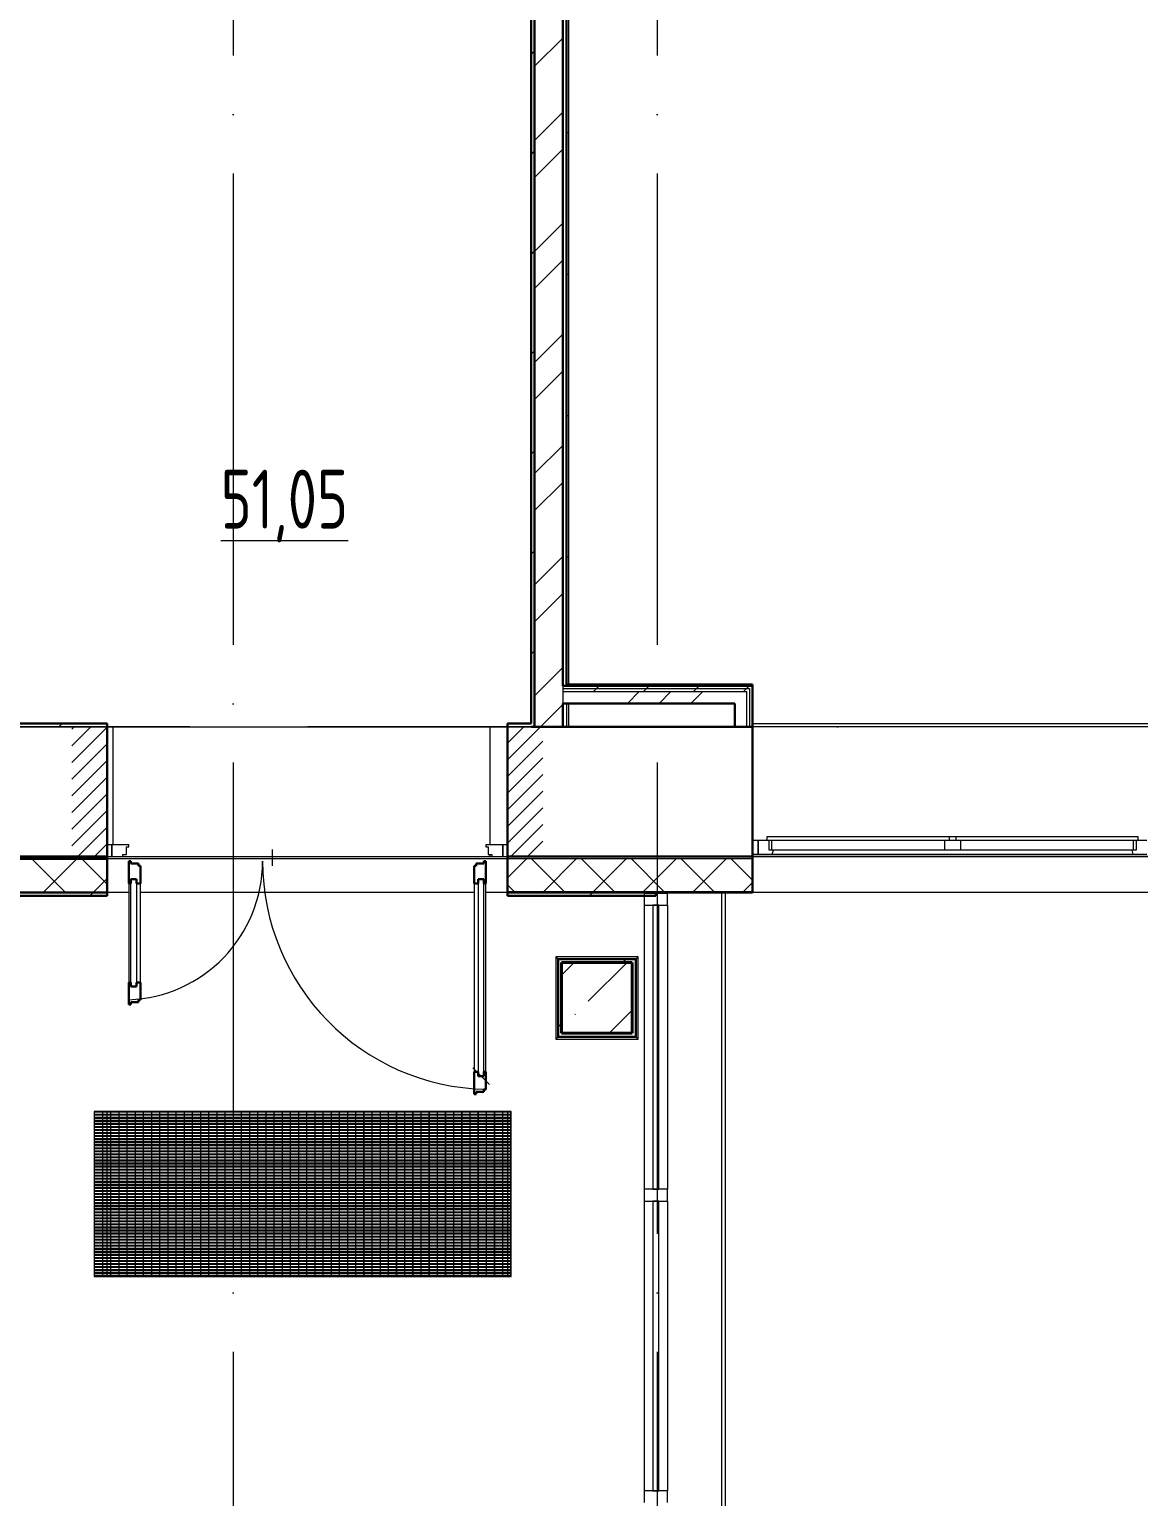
# Model space of a CAD drawing. Header units: millimetres. Extents: x -396912 to 182286, y -43638 to 41610.
# Drawn here: x -25571 to -20860, y -22494 to -16267 of the extents above; entities that cross this region are included whole.
import ezdxf

# ---------------------------------------------------------------- set-up
doc = ezdxf.new("R2010")
doc.units = ezdxf.units.MM
for name, pattern in [('ADSK_Линия сетки', [25, 20, -2.5, 0, -2.5]), ('ADSK_Невидимые', [5, 3, -2]), ('ADSK_Штриховая_ш2 п1_5', [4.5, 3, -1.5])]:
    doc.linetypes.add(name, pattern=pattern)
for name, color, linetype, lineweight in [('_ Окна', 7, 'Continuous', 9), ('Витраж', 7, 'Continuous', 9), ('Двери', 252, 'Continuous', 9), ('Лестницы', 252, 'Continuous', 9), ('Линии', 7, 'Continuous', 9), ('Марки помещений', 252, 'Continuous', 20), ('Несущие колонны', 252, 'Continuous', 18), ('Обобщенные модели', 252, 'Continuous', 18), ('Ограждение', 252, 'Continuous', 9), ('Окна', 252, 'Continuous', 9), ('Оси', 252, 'Continuous', 9), ('Панели витража', 252, 'Continuous', 9), ('Перекрытие', 252, 'Continuous', 18), ('Стены внутренние', 7, 'Continuous', 18), ('Стены наружные', 7, 'Continuous', 18), ('Стены штриховка', 7, 'Continuous', 9)]:
    doc.layers.add(name, color=color, linetype=linetype, lineweight=lineweight)
doc.layers.add('Двери открывание', color=7, linetype='Continuous', lineweight=9, true_color=0xc0c0c0)
doc.styles.add('GOST Common_3', font='', dxfattribs={"height": 3.5})
doc.styles.get('GOST Common_3').set_extended_font_data('GOST 2.304 type A')

# ---------------------------------------------------------------- blocks, each defined once
blk = doc.blocks.new('1 этаж')
at = {"layer": 'Двери', "lineweight": 18, "true_color": 0x636466}
h = blk.add_hatch(dxfattribs=at)
h.set_pattern_fill('FP_2', color=251, angle=180, style=0, pattern_type=2)
h.set_pattern_definition([(225, (-29967.8, -20420.73), (35.3553, -35.3553), [])])
h.paths.add_polyline_path([(-29092.8, -20695.7), (-29092.8, -20145.7), (-29242.8, -20145.7), (-29242.8, -20695.7)])
h.paths.add_polyline_path([(-30942.8, -20695.7), (-30942.8, -20145.7), (-31092.8, -20145.7), (-31092.8, -20695.7)])
at = {"layer": 'Несущие колонны', "lineweight": 9, "true_color": 0x636466}
h = blk.add_hatch(dxfattribs=at)
h.set_pattern_fill('FP_4', color=251, style=0, pattern_type=2)
h.set_pattern_definition([(45, (-32121.82, 94), (-224.5064, 224.5064), []), (45, (-31897.32, 94), (-224.5064, 224.5064), [396.875, -79.375, 3.353, -76.022])])
h.paths.add_polyline_path([(-29012.8, -21445.7), (-28712.8, -21445.7), (-28712.8, -21145.7), (-29012.8, -21145.7)])
at = {"layer": 'Ограждение', "true_color": 0x636466}
h = blk.add_hatch(dxfattribs=at)
h.set_pattern_fill('FP_25', color=251, style=0, pattern_type=2)
h.set_pattern_definition([(0, (-32121.8, 94), (0, 600), []), (90, (-32121.8, 94), (-600, 4e-14), [])])
h.paths.add_polyline_path([(-28992.8, -20145.7), (-28982.8, -20145.7), (-28982.8, -20045.7), (-28992.8, -20045.7)])
h.paths.add_polyline_path([(-28992.8, -19965.7), (-28982.8, -19965.7), (-28982.8, -14815.7), (-28992.8, -14805.7), (-28992.8, -19854.1)])
at = {"layer": 'Стены наружные', "lineweight": 9, "true_color": 0x636466}
h = blk.add_hatch(dxfattribs=at)
h.set_pattern_fill('FP_41', color=251, style=0, pattern_type=2)
h.set_pattern_definition([(180, (-32121.82, 94), (-1e-14, -100), [])])
h.paths.add_polyline_path([(-66007.8, -20705.7), (-64732.8, -20705.7), (-64732.8, -20695.7), (-66007.8, -20695.7)])
h.paths.add_polyline_path([(2115.4, -20705.7), (2692.2, -20705.7), (2692.2, -20695.7), (1407.2, -20695.7), (1407.2, -20705.7)])
h.paths.add_polyline_path([(-63032.8, -20705.7), (-61882.8, -20705.7), (-61882.8, -20695.7), (-63032.8, -20695.7)])
h.paths.add_polyline_path([(-754.8, -20705.7), (-292.8, -20705.7), (-292.8, -20695.7), (-1392.8, -20695.7), (-1392.8, -20705.7)])
h.paths.add_polyline_path([(-60182.8, -20705.7), (-59052.8, -20705.7), (-59052.8, -20695.7), (-60182.8, -20695.7)])
h.paths.add_polyline_path([(-3625, -20705.7), (-3092.8, -20705.7), (-3092.8, -20695.7), (-4167.8, -20695.7), (-4167.8, -20705.7)])
h.paths.add_polyline_path([(-57352.8, -20705.7), (-56242.8, -20705.7), (-56242.8, -20695.7), (-57352.8, -20695.7)])
h.paths.add_polyline_path([(-5867.8, -20705.7), (-5867.8, -20695.7), (-6962.8, -20695.7), (-6962.8, -20705.7), (-6495.2, -20705.7)])
h.paths.add_polyline_path([(-54542.8, -20705.7), (-53452.8, -20705.7), (-53452.8, -20695.7), (-54542.8, -20695.7)])
h.paths.add_polyline_path([(-8662.8, -20705.7), (-8662.8, -20695.7), (-9767.8, -20695.7), (-9767.8, -20705.7), (-9365.4, -20705.7)])
h.paths.add_polyline_path([(-51752.8, -20705.7), (-50622.8, -20705.7), (-50622.8, -20695.7), (-51752.8, -20695.7)])
h.paths.add_polyline_path([(-11518, -20705.7), (-11467.8, -20705.7), (-11467.8, -20695.7), (-12547.8, -20695.7), (-12547.8, -20705.7), (-12235.6, -20705.7)])
h.paths.add_polyline_path([(-48922.8, -20705.7), (-47802.8, -20705.7), (-47802.8, -20695.7), (-48922.8, -20695.7)])
h.paths.add_polyline_path([(-14247.8, -20705.7), (-14247.8, -20695.7), (-15322.8, -20695.7), (-15322.8, -20705.7), (-14388.2, -20705.7)])
h.paths.add_polyline_path([(-46102.8, -20705.7), (-45032.8, -20705.7), (-45032.8, -20695.7), (-46102.8, -20695.7)])
h.paths.add_polyline_path([(-17258.4, -20705.7), (-17022.8, -20705.7), (-17022.8, -20695.7), (-18122.8, -20695.7), (-18122.8, -20705.7), (-17976, -20705.7)])
h.paths.add_polyline_path([(-43332.8, -20705.7), (-42232.8, -20705.7), (-42232.8, -20695.7), (-43332.8, -20695.7)])
h.paths.add_polyline_path([(-19822.8, -20705.7), (-19822.8, -20695.7), (-20922.8, -20695.7), (-20922.8, -20705.7), (-20128.6, -20705.7)])
h.paths.add_polyline_path([(-40532.8, -20705.7), (-39402.8, -20705.7), (-39402.8, -20695.7), (-40532.8, -20695.7)])
h.paths.add_polyline_path([(-22622.8, -20705.7), (-22622.8, -20695.7), (-23702.8, -20695.7), (-23702.8, -20705.7), (-22998.8, -20705.7)])
h.paths.add_polyline_path([(-25869, -20705.7), (-25402.8, -20705.7), (-25402.8, -20695.7), (-26502.8, -20695.7), (-26502.8, -20705.7), (-26500.8, -20705.7)])
h.paths.add_polyline_path([(-37702.8, -20705.7), (-36592.8, -20705.7), (-36592.8, -20695.7), (-37702.8, -20695.7)])
h.paths.add_polyline_path([(-28204.8, -20705.7), (-28202.8, -20705.7), (-28202.8, -20695.7), (-29242.8, -20695.7), (-29241.8, -20705.7), (-28380.4, -20705.7)])
h.paths.add_polyline_path([(-34892.8, -20705.7), (-33782.8, -20705.7), (-33782.8, -20695.7), (-34892.8, -20695.7)])
h.paths.add_polyline_path([(-30942.8, -20705.7), (-30942.8, -20695.7), (-32082.8, -20695.7), (-32081.8, -20705.7), (-31092.8, -20705.7)])
at = {"layer": '_ Окна', "color": 251, "true_color": 0x636466}
for p, q in [((-28177.8, -20627.7), (-28202.8, -20627.7)), ((-28177.8, -20685.7), (-28177.8, -20627.7)), ((-28202.8, -20685.7), (-28177.8, -20685.7))]:
    blk.add_line(p, q, dxfattribs=at)
at = {"layer": '_ Окна', "color": 251, "lineweight": 18, "true_color": 0x636466}
for p, q in [((-28139.8, -20627.7), (-28177.8, -20627.7)), ((-28177.8, -20627.7), (-28177.8, -20685.7)), ((-28131.8, -20668.7), (-28131.8, -20627.7)), ((-28119.8, -20668.7), (-28131.8, -20668.7)), ((-28118.4, -20685.7), (-28113.8, -20668.7)), ((-26591.8, -20668.7), (-26587.2, -20685.7)), ((-26573.8, -20668.7), (-26585.8, -20668.7)), ((-26573.8, -20627.7), (-26573.8, -20668.7)), ((-26527.8, -20627.7), (-26565.8, -20627.7)), ((-28177.8, -20685.7), (-28118.4, -20685.7)), ((-26587.2, -20685.7), (-26527.8, -20685.7))]:
    blk.add_line(p, q, dxfattribs=at)
at = {"layer": 'Витраж', "color": 251, "lineweight": 18, "true_color": 0x636466, "extrusion": (0, 0, -1)}
for p, q in [((-28562.8, -20852.7), (-28662.8, -20852.7)), ((-28662.8, -20852.7), (-28662.8, -20902.7)), ((-28562.8, -20902.7), (-28562.8, -20852.7)), ((-28662.8, -20902.7), (-28562.8, -20902.7)), ((-28562.8, -22107.7), (-28662.8, -22107.7)), ((-28662.8, -22107.7), (-28662.8, -22157.7)), ((-28662.8, -22157.7), (-28562.8, -22157.7)), ((-28562.8, -22157.7), (-28562.8, -22107.7)), ((-28562.8, -23387.7), (-28662.8, -23387.7)), ((-28662.8, -23387.7), (-28662.8, -23437.7)), ((-28562.8, -23437.7), (-28562.8, -23387.7))]:
    blk.add_line(p, q, dxfattribs=at)
at = {"layer": 'Витраж', "color": 251, "true_color": 0x636466}
for p, q in [((-28662.8, -20902.7), (-28662.8, -22107.7)), ((-28562.8, -20902.7), (-28562.8, -22107.7)), ((-28662.8, -22157.7), (-28662.8, -23387.7)), ((-28562.8, -22157.7), (-28562.8, -23387.7))]:
    blk.add_line(p, q, dxfattribs=at)
at = {"layer": 'Двери', "color": 251, "linetype": 'ADSK_Штриховая_ш2 п1_5', "true_color": 0x636466}
for p, q in [((-30942.8, -20145.7), (-31092.8, -20145.7)), ((-30942.8, -20695.7), (-30942.8, -20145.7)), ((-29092.8, -20145.7), (-29242.8, -20145.7)), ((-29242.8, -20145.7), (-29242.8, -20695.7)), ((-31092.8, -20695.7), (-30942.8, -20695.7)), ((-29242.8, -20695.7), (-29092.8, -20695.7))]:
    blk.add_line(p, q, dxfattribs=at)
at = {"layer": 'Двери', "color": 251, "true_color": 0x636466}
for p, q in [((-30942.8, -20645.7), (-30942.8, -20695.7)), ((-30922.8, -20645.7), (-30942.8, -20645.7)), ((-30922.8, -20695.7), (-30922.8, -20645.7)), ((-30850.8, -20645.7), (-30922.8, -20645.7)), ((-30922.8, -20645.7), (-30922.8, -20695.7)), ((-30860.8, -20686.7), (-30860.8, -20654.7)), ((-30860.8, -20654.7), (-30850.8, -20654.7)), ((-30850.8, -20654.7), (-30850.8, -20645.7)), ((-29262.8, -20645.7), (-29334.8, -20645.7)), ((-29334.8, -20645.7), (-29334.8, -20654.7)), ((-29334.8, -20654.7), (-29324.8, -20654.7)), ((-29324.8, -20654.7), (-29324.8, -20686.7)), ((-29242.8, -20645.7), (-29262.8, -20645.7)), ((-29262.8, -20645.7), (-29262.8, -20695.7)), ((-29262.8, -20695.7), (-29262.8, -20645.7)), ((-29242.8, -20695.7), (-29242.8, -20645.7)), ((-30942.8, -20695.7), (-30922.8, -20695.7)), ((-30922.8, -20695.7), (-30875.8, -20695.7)), ((-30875.8, -20695.7), (-30875.8, -20686.7)), ((-30875.8, -20686.7), (-30860.8, -20686.7)), ((-29324.8, -20686.7), (-29309.8, -20686.7)), ((-29309.8, -20686.7), (-29309.8, -20695.7)), ((-29309.8, -20695.7), (-29262.8, -20695.7)), ((-29262.8, -20695.7), (-29242.8, -20695.7)), ((-30841.8, -20791.7), (-30817.8, -20791.7)), ((-30841.8, -21247.7), (-30841.8, -20791.7)), ((-30817.8, -20791.7), (-30817.8, -21247.7)), ((-29367.8, -20791.7), (-29367.8, -21627.7)), ((-29343.8, -20791.7), (-29367.8, -20791.7)), ((-29343.8, -21627.7), (-29343.8, -20791.7)), ((-30850.8, -20809.7), (-30850.8, -21229.7)), ((-30800.8, -21229.7), (-30800.8, -20809.7)), ((-29384.8, -20809.7), (-29384.8, -21609.7)), ((-29334.8, -21609.7), (-29334.8, -20809.7)), ((-30817.8, -21247.7), (-30841.8, -21247.7)), ((-29367.8, -21627.7), (-29343.8, -21627.7))]:
    blk.add_line(p, q, dxfattribs=at)
at = {"layer": 'Двери', "color": 251, "lineweight": 30, "true_color": 0x636466}
for p, q in [((-30841.8, -20715.7), (-30850.8, -20715.7)), ((-30850.8, -20715.7), (-30850.8, -20809.7)), ((-30841.8, -20725.7), (-30841.8, -20715.7)), ((-30809.8, -20725.7), (-30841.8, -20725.7)), ((-30809.8, -20735.7), (-30809.8, -20725.7)), ((-29375.8, -20725.7), (-29375.8, -20735.7)), ((-29343.8, -20725.7), (-29375.8, -20725.7)), ((-29334.8, -20715.7), (-29343.8, -20715.7)), ((-29343.8, -20715.7), (-29343.8, -20725.7)), ((-29334.8, -20809.7), (-29334.8, -20715.7)), ((-30841.8, -20791.7), (-30841.8, -20809.7)), ((-30817.8, -20791.7), (-30841.8, -20791.7)), ((-30817.8, -20809.7), (-30817.8, -20791.7)), ((-30800.8, -20735.7), (-30809.8, -20735.7)), ((-30800.8, -20809.7), (-30800.8, -20735.7)), ((-29375.8, -20735.7), (-29384.8, -20735.7)), ((-29384.8, -20735.7), (-29384.8, -20809.7)), ((-29367.8, -20809.7), (-29367.8, -20791.7)), ((-29367.8, -20791.7), (-29343.8, -20791.7)), ((-29343.8, -20791.7), (-29343.8, -20809.7)), ((-30841.8, -20809.7), (-30850.8, -20809.7)), ((-30800.8, -20809.7), (-30817.8, -20809.7)), ((-29384.8, -20809.7), (-29367.8, -20809.7)), ((-29343.8, -20809.7), (-29334.8, -20809.7)), ((-30850.8, -21229.7), (-30850.8, -21323.7)), ((-30841.8, -21229.7), (-30850.8, -21229.7)), ((-30841.8, -21247.7), (-30841.8, -21229.7)), ((-30817.8, -21229.7), (-30817.8, -21247.7)), ((-30800.8, -21229.7), (-30817.8, -21229.7)), ((-30800.8, -21303.7), (-30800.8, -21229.7)), ((-30817.8, -21247.7), (-30841.8, -21247.7)), ((-30850.8, -21323.7), (-30841.8, -21323.7)), ((-30841.8, -21323.7), (-30841.8, -21313.7)), ((-30841.8, -21313.7), (-30809.8, -21313.7)), ((-30809.8, -21313.7), (-30809.8, -21303.7)), ((-30809.8, -21303.7), (-30800.8, -21303.7)), ((-29384.8, -21609.7), (-29384.8, -21703.7)), ((-29384.8, -21609.7), (-29367.8, -21609.7)), ((-29367.8, -21609.7), (-29367.8, -21627.7)), ((-29367.8, -21627.7), (-29343.8, -21627.7)), ((-29343.8, -21609.7), (-29334.8, -21609.7)), ((-29343.8, -21627.7), (-29343.8, -21609.7)), ((-29334.8, -21683.7), (-29334.8, -21609.7)), ((-29384.8, -21703.7), (-29375.8, -21703.7)), ((-29375.8, -21703.7), (-29375.8, -21693.7)), ((-29375.8, -21693.7), (-29343.8, -21693.7)), ((-29343.8, -21693.7), (-29343.8, -21683.7)), ((-29343.8, -21683.7), (-29334.8, -21683.7))]:
    blk.add_line(p, q, dxfattribs=at)
at = {"layer": 'Двери открывание', "color": 251, "true_color": 0x636466}
for centre, radius, start, end in [((-30870.8, -20715.7), 588, 271.94921, 0), ((-29314.8, -20715.7), 968, 180, 268.81612)]:
    blk.add_arc(centre, radius, start, end, dxfattribs=at)
at = {"layer": 'Лестницы', "color": 251, "true_color": 0x636466}
for p, q in [((-28562.8, -20847.7), (-28562.8, -20852.7)), ((-28332.8, -24415.6), (-28332.8, -20847.7))]:
    blk.add_line(p, q, dxfattribs=at)
at = {"layer": 'Линии', "color": 251, "ltscale": 100, "true_color": 0x636466}
blk.add_line((-30241.1, -20735.7), (-30241.1, -20665.7), dxfattribs=at)
at = {"layer": 'Линии', "color": 251, "linetype": 'ADSK_Невидимые', "ltscale": 100, "true_color": 0x636466}
blk.add_line((-29319.8, -21663.7), (-29390.5, -21593), dxfattribs=at)
at = {"layer": 'Несущие колонны', "color": 251, "lineweight": 40, "true_color": 0x636466}
for p, q in [((-29012.8, -21445.7), (-29012.8, -21145.7)), ((-29012.8, -21145.7), (-28712.8, -21145.7)), ((-28712.8, -21145.7), (-29012.8, -21145.7)), ((-29012.8, -21145.7), (-29012.8, -21445.7)), ((-28712.8, -21145.7), (-28712.8, -21445.7)), ((-28712.8, -21445.7), (-28712.8, -21145.7)), ((-28712.8, -21445.7), (-29012.8, -21445.7)), ((-29012.8, -21445.7), (-28712.8, -21445.7))]:
    blk.add_line(p, q, dxfattribs=at)
at = {"layer": 'Обобщенные модели', "color": 251, "lineweight": 9, "true_color": 0x636466}
for p, q in [((-30996.1, -21777.7), (-30997.8, -21777.7)), ((-30997.8, -21777.7), (-30997.8, -22477.7)), ((-29227.8, -21777.7), (-30997.8, -21777.7)), ((-30997.8, -21777.7), (-30997.8, -21779.7)), ((-30997.8, -21779.7), (-29227.8, -21779.7)), ((-29227.8, -21790.7), (-30997.8, -21790.7)), ((-30997.8, -21790.7), (-30997.8, -21792.6)), ((-30997.8, -21792.6), (-29227.8, -21792.6)), ((-30996.1, -22477.7), (-30996.1, -21777.7)), ((-30961.5, -21777.7), (-30963.1, -21777.7)), ((-30963.1, -21777.7), (-30963.1, -22477.7)), ((-30961.5, -22477.7), (-30961.5, -21777.7)), ((-30926.8, -21777.7), (-30928.5, -21777.7)), ((-30928.5, -21777.7), (-30928.5, -22477.7)), ((-30926.8, -22477.7), (-30926.8, -21777.7)), ((-30892.1, -21777.7), (-30893.8, -21777.7)), ((-30893.8, -21777.7), (-30893.8, -22477.7)), ((-30892.1, -22477.7), (-30892.1, -21777.7)), ((-30857.4, -21777.7), (-30859.1, -21777.7)), ((-30859.1, -21777.7), (-30859.1, -22477.7)), ((-30857.4, -22477.7), (-30857.4, -21777.7)), ((-30822.8, -21777.7), (-30824.4, -21777.7)), ((-30824.4, -21777.7), (-30824.4, -22477.7)), ((-30822.8, -22477.7), (-30822.8, -21777.7)), ((-30788.1, -21777.7), (-30789.8, -21777.7)), ((-30789.8, -21777.7), (-30789.8, -22477.7)), ((-30788.1, -22477.7), (-30788.1, -21777.7)), ((-30753.4, -21777.7), (-30755.1, -21777.7)), ((-30755.1, -21777.7), (-30755.1, -22477.7)), ((-30753.4, -22477.7), (-30753.4, -21777.7)), ((-30718.7, -21777.7), (-30720.4, -21777.7)), ((-30720.4, -21777.7), (-30720.4, -22477.7)), ((-30718.7, -22477.7), (-30718.7, -21777.7)), ((-30684.1, -21777.7), (-30685.7, -21777.7)), ((-30685.7, -21777.7), (-30685.7, -22477.7)), ((-30684.1, -22477.7), (-30684.1, -21777.7)), ((-30649.4, -21777.7), (-30651.1, -21777.7)), ((-30651.1, -21777.7), (-30651.1, -22477.7)), ((-30649.4, -22477.7), (-30649.4, -21777.7)), ((-30614.7, -21777.7), (-30616.4, -21777.7)), ((-30616.4, -21777.7), (-30616.4, -22477.7)), ((-30614.7, -22477.7), (-30614.7, -21777.7)), ((-30580.1, -21777.7), (-30581.7, -21777.7)), ((-30581.7, -21777.7), (-30581.7, -22477.7)), ((-30580.1, -22477.7), (-30580.1, -21777.7)), ((-30545.4, -21777.7), (-30547.1, -21777.7)), ((-30547.1, -21777.7), (-30547.1, -22477.7)), ((-30545.4, -22477.7), (-30545.4, -21777.7)), ((-30510.7, -21777.7), (-30512.4, -21777.7)), ((-30512.4, -21777.7), (-30512.4, -22477.7)), ((-30510.7, -22477.7), (-30510.7, -21777.7)), ((-30476, -21777.7), (-30477.7, -21777.7)), ((-30477.7, -21777.7), (-30477.7, -22477.7)), ((-30476, -22477.7), (-30476, -21777.7)), ((-30441.4, -21777.7), (-30443, -21777.7)), ((-30443, -21777.7), (-30443, -22477.7)), ((-30441.4, -22477.7), (-30441.4, -21777.7)), ((-30406.7, -21777.7), (-30408.4, -21777.7)), ((-30408.4, -21777.7), (-30408.4, -22477.7)), ((-30406.7, -22477.7), (-30406.7, -21777.7)), ((-30372, -21777.7), (-30373.7, -21777.7)), ((-30373.7, -21777.7), (-30373.7, -22477.7)), ((-30372, -22477.7), (-30372, -21777.7)), ((-30337.3, -21777.7), (-30339, -21777.7)), ((-30339, -21777.7), (-30339, -22477.7)), ((-30337.3, -22477.7), (-30337.3, -21777.7)), ((-30302.7, -21777.7), (-30304.3, -21777.7)), ((-30304.3, -21777.7), (-30304.3, -22477.7)), ((-30302.7, -22477.7), (-30302.7, -21777.7)), ((-30268, -21777.7), (-30269.7, -21777.7)), ((-30269.7, -21777.7), (-30269.7, -22477.7)), ((-30268, -22477.7), (-30268, -21777.7)), ((-30233.3, -21777.7), (-30235, -21777.7)), ((-30235, -21777.7), (-30235, -22477.7)), ((-30233.3, -22477.7), (-30233.3, -21777.7)), ((-30198.6, -21777.7), (-30200.3, -21777.7)), ((-30200.3, -21777.7), (-30200.3, -22477.7)), ((-30198.6, -22477.7), (-30198.6, -21777.7)), ((-30164, -21777.7), (-30165.6, -21777.7)), ((-30165.6, -21777.7), (-30165.6, -22477.7)), ((-30164, -22477.7), (-30164, -21777.7)), ((-30129.3, -21777.7), (-30131, -21777.7)), ((-30131, -21777.7), (-30131, -22477.7)), ((-30129.3, -22477.7), (-30129.3, -21777.7)), ((-30094.6, -21777.7), (-30096.3, -21777.7)), ((-30096.3, -21777.7), (-30096.3, -22477.7)), ((-30094.6, -22477.7), (-30094.6, -21777.7)), ((-30060, -21777.7), (-30061.6, -21777.7)), ((-30061.6, -21777.7), (-30061.6, -22477.7)), ((-30060, -22477.7), (-30060, -21777.7)), ((-30025.3, -21777.7), (-30027, -21777.7)), ((-30027, -21777.7), (-30027, -22477.7)), ((-30025.3, -22477.7), (-30025.3, -21777.7)), ((-29990.6, -21777.7), (-29992.3, -21777.7)), ((-29992.3, -21777.7), (-29992.3, -22477.7)), ((-29990.6, -22477.7), (-29990.6, -21777.7)), ((-29955.9, -21777.7), (-29957.6, -21777.7)), ((-29957.6, -21777.7), (-29957.6, -22477.7)), ((-29955.9, -22477.7), (-29955.9, -21777.7)), ((-29921.3, -21777.7), (-29922.9, -21777.7)), ((-29922.9, -21777.7), (-29922.9, -22477.7)), ((-29921.3, -22477.7), (-29921.3, -21777.7)), ((-29886.6, -21777.7), (-29888.3, -21777.7)), ((-29888.3, -21777.7), (-29888.3, -22477.7)), ((-29886.6, -22477.7), (-29886.6, -21777.7)), ((-29851.9, -21777.7), (-29853.6, -21777.7)), ((-29853.6, -21777.7), (-29853.6, -22477.7)), ((-29851.9, -22477.7), (-29851.9, -21777.7)), ((-29817.2, -21777.7), (-29818.9, -21777.7)), ((-29818.9, -21777.7), (-29818.9, -22477.7)), ((-29817.2, -22477.7), (-29817.2, -21777.7)), ((-29782.6, -21777.7), (-29784.2, -21777.7)), ((-29784.2, -21777.7), (-29784.2, -22477.7)), ((-29782.6, -22477.7), (-29782.6, -21777.7)), ((-29747.9, -21777.7), (-29749.6, -21777.7)), ((-29749.6, -21777.7), (-29749.6, -22477.7)), ((-29747.9, -22477.7), (-29747.9, -21777.7)), ((-29713.2, -21777.7), (-29714.9, -21777.7)), ((-29714.9, -21777.7), (-29714.9, -22477.7)), ((-29713.2, -22477.7), (-29713.2, -21777.7)), ((-29678.6, -21777.7), (-29680.2, -21777.7)), ((-29680.2, -21777.7), (-29680.2, -22477.7)), ((-29678.6, -22477.7), (-29678.6, -21777.7)), ((-29643.9, -21777.7), (-29645.6, -21777.7)), ((-29645.6, -21777.7), (-29645.6, -22477.7)), ((-29643.9, -22477.7), (-29643.9, -21777.7)), ((-29609.2, -21777.7), (-29610.9, -21777.7)), ((-29610.9, -21777.7), (-29610.9, -22477.7)), ((-29609.2, -22477.7), (-29609.2, -21777.7)), ((-29574.5, -21777.7), (-29576.2, -21777.7)), ((-29576.2, -21777.7), (-29576.2, -22477.7)), ((-29574.5, -22477.7), (-29574.5, -21777.7)), ((-29539.9, -21777.7), (-29541.5, -21777.7)), ((-29541.5, -21777.7), (-29541.5, -22477.7)), ((-29539.9, -22477.7), (-29539.9, -21777.7)), ((-29505.2, -21777.7), (-29506.9, -21777.7)), ((-29506.9, -21777.7), (-29506.9, -22477.7)), ((-29505.2, -22477.7), (-29505.2, -21777.7)), ((-29470.5, -21777.7), (-29472.2, -21777.7)), ((-29472.2, -21777.7), (-29472.2, -22477.7)), ((-29470.5, -22477.7), (-29470.5, -21777.7)), ((-29435.8, -21777.7), (-29437.5, -21777.7)), ((-29437.5, -21777.7), (-29437.5, -22477.7)), ((-29435.8, -22477.7), (-29435.8, -21777.7)), ((-29401.2, -21777.7), (-29402.8, -21777.7)), ((-29402.8, -21777.7), (-29402.8, -22477.7)), ((-29401.2, -22477.7), (-29401.2, -21777.7)), ((-29366.5, -21777.7), (-29368.2, -21777.7)), ((-29368.2, -21777.7), (-29368.2, -22477.7)), ((-29366.5, -22477.7), (-29366.5, -21777.7)), ((-29331.8, -21777.7), (-29333.5, -21777.7)), ((-29333.5, -21777.7), (-29333.5, -22477.7)), ((-29331.8, -22477.7), (-29331.8, -21777.7)), ((-29297.1, -21777.7), (-29298.8, -21777.7)), ((-29298.8, -21777.7), (-29298.8, -22477.7)), ((-29297.1, -22477.7), (-29297.1, -21777.7)), ((-29262.5, -21777.7), (-29264.1, -21777.7)), ((-29264.1, -21777.7), (-29264.1, -22477.7)), ((-29262.5, -22477.7), (-29262.5, -21777.7)), ((-29227.8, -21777.7), (-29229.5, -21777.7)), ((-29229.5, -21777.7), (-29229.5, -22477.7)), ((-29227.8, -22477.7), (-29227.8, -21777.7)), ((-29227.8, -21779.7), (-29227.8, -21777.7)), ((-29227.8, -21792.6), (-29227.8, -21790.7)), ((-29227.8, -21803.6), (-30997.8, -21803.6)), ((-30997.8, -21803.6), (-30997.8, -21805.5)), ((-30997.8, -21805.5), (-29227.8, -21805.5)), ((-29227.8, -21816.5), (-30997.8, -21816.5)), ((-30997.8, -21816.5), (-30997.8, -21818.4)), ((-30997.8, -21818.4), (-29227.8, -21818.4)), ((-29227.8, -21829.4), (-30997.8, -21829.4)), ((-30997.8, -21829.4), (-30997.8, -21831.4)), ((-30997.8, -21831.4), (-29227.8, -21831.4)), ((-29227.8, -21842.4), (-30997.8, -21842.4)), ((-30997.8, -21842.4), (-30997.8, -21844.3)), ((-30997.8, -21844.3), (-29227.8, -21844.3)), ((-29227.8, -21855.3), (-30997.8, -21855.3)), ((-30997.8, -21855.3), (-30997.8, -21857.2)), ((-29227.8, -21805.5), (-29227.8, -21803.6)), ((-29227.8, -21818.4), (-29227.8, -21816.5)), ((-29227.8, -21831.4), (-29227.8, -21829.4)), ((-29227.8, -21844.3), (-29227.8, -21842.4)), ((-29227.8, -21857.2), (-29227.8, -21855.3)), ((-30997.8, -21857.2), (-29227.8, -21857.2)), ((-29227.8, -21868.2), (-30997.8, -21868.2)), ((-30997.8, -21868.2), (-30997.8, -21870.1)), ((-30997.8, -21870.1), (-29227.8, -21870.1)), ((-29227.8, -21881.1), (-30997.8, -21881.1)), ((-30997.8, -21881.1), (-30997.8, -21883.1)), ((-30997.8, -21883.1), (-29227.8, -21883.1)), ((-29227.8, -21894.1), (-30997.8, -21894.1)), ((-30997.8, -21894.1), (-30997.8, -21896)), ((-30997.8, -21896), (-29227.8, -21896)), ((-29227.8, -21907), (-30997.8, -21907)), ((-30997.8, -21907), (-30997.8, -21908.9)), ((-30997.8, -21908.9), (-29227.8, -21908.9)), ((-29227.8, -21870.1), (-29227.8, -21868.2)), ((-29227.8, -21883.1), (-29227.8, -21881.1)), ((-29227.8, -21896), (-29227.8, -21894.1)), ((-29227.8, -21908.9), (-29227.8, -21907)), ((-29227.8, -21919.9), (-30997.8, -21919.9)), ((-30997.8, -21919.9), (-30997.8, -21921.9)), ((-30997.8, -21921.9), (-29227.8, -21921.9)), ((-29227.8, -21932.9), (-30997.8, -21932.9)), ((-30997.8, -21932.9), (-30997.8, -21934.8)), ((-30997.8, -21934.8), (-29227.8, -21934.8)), ((-29227.8, -21945.8), (-30997.8, -21945.8)), ((-30997.8, -21945.8), (-30997.8, -21947.7)), ((-30997.8, -21947.7), (-29227.8, -21947.7)), ((-29227.8, -21958.7), (-30997.8, -21958.7)), ((-30997.8, -21958.7), (-30997.8, -21960.6)), ((-30997.8, -21960.6), (-29227.8, -21960.6)), ((-29227.8, -21971.6), (-30997.8, -21971.6)), ((-30997.8, -21971.6), (-30997.8, -21973.6)), ((-30997.8, -21973.6), (-29227.8, -21973.6)), ((-29227.8, -21921.9), (-29227.8, -21919.9)), ((-29227.8, -21934.8), (-29227.8, -21932.9)), ((-29227.8, -21947.7), (-29227.8, -21945.8)), ((-29227.8, -21960.6), (-29227.8, -21958.7)), ((-29227.8, -21973.6), (-29227.8, -21971.6)), ((-29227.8, -21984.6), (-30997.8, -21984.6)), ((-30997.8, -21984.6), (-30997.8, -21986.5)), ((-30997.8, -21986.5), (-29227.8, -21986.5)), ((-29227.8, -21997.5), (-30997.8, -21997.5)), ((-30997.8, -21997.5), (-30997.8, -21999.4)), ((-30997.8, -21999.4), (-29227.8, -21999.4)), ((-29227.8, -22010.4), (-30997.8, -22010.4)), ((-30997.8, -22010.4), (-30997.8, -22012.3)), ((-30997.8, -22012.3), (-29227.8, -22012.3)), ((-29227.8, -22023.3), (-30997.8, -22023.3)), ((-30997.8, -22023.3), (-30997.8, -22025.3)), ((-30997.8, -22025.3), (-29227.8, -22025.3)), ((-29227.8, -22036.3), (-30997.8, -22036.3)), ((-30997.8, -22036.3), (-30997.8, -22038.2)), ((-30997.8, -22038.2), (-29227.8, -22038.2)), ((-29227.8, -21986.5), (-29227.8, -21984.6)), ((-29227.8, -21999.4), (-29227.8, -21997.5)), ((-29227.8, -22012.3), (-29227.8, -22010.4)), ((-29227.8, -22025.3), (-29227.8, -22023.3)), ((-29227.8, -22038.2), (-29227.8, -22036.3)), ((-29227.8, -22049.2), (-30997.8, -22049.2)), ((-30997.8, -22049.2), (-30997.8, -22051.1)), ((-30997.8, -22051.1), (-29227.8, -22051.1)), ((-29227.8, -22062.1), (-30997.8, -22062.1)), ((-30997.8, -22062.1), (-30997.8, -22064.1)), ((-30997.8, -22064.1), (-29227.8, -22064.1)), ((-29227.8, -22075.1), (-30997.8, -22075.1)), ((-30997.8, -22075.1), (-30997.8, -22077)), ((-30997.8, -22077), (-29227.8, -22077)), ((-29227.8, -22088), (-30997.8, -22088)), ((-30997.8, -22088), (-30997.8, -22089.9)), ((-30997.8, -22089.9), (-29227.8, -22089.9)), ((-29227.8, -22100.9), (-30997.8, -22100.9)), ((-30997.8, -22100.9), (-30997.8, -22102.8)), ((-30997.8, -22102.8), (-29227.8, -22102.8)), ((-29227.8, -22051.1), (-29227.8, -22049.2)), ((-29227.8, -22064.1), (-29227.8, -22062.1)), ((-29227.8, -22077), (-29227.8, -22075.1)), ((-29227.8, -22089.9), (-29227.8, -22088)), ((-29227.8, -22102.8), (-29227.8, -22100.9)), ((-29227.8, -22113.8), (-30997.8, -22113.8)), ((-30997.8, -22113.8), (-30997.8, -22115.8)), ((-30997.8, -22115.8), (-29227.8, -22115.8)), ((-29227.8, -22126.8), (-30997.8, -22126.8)), ((-30997.8, -22126.8), (-30997.8, -22128.7)), ((-30997.8, -22128.7), (-29227.8, -22128.7)), ((-29227.8, -22139.7), (-30997.8, -22139.7)), ((-30997.8, -22139.7), (-30997.8, -22141.6)), ((-30997.8, -22141.6), (-29227.8, -22141.6)), ((-29227.8, -22152.6), (-30997.8, -22152.6)), ((-30997.8, -22152.6), (-30997.8, -22154.5)), ((-30997.8, -22154.5), (-29227.8, -22154.5)), ((-29227.8, -22165.5), (-30997.8, -22165.5)), ((-30997.8, -22165.5), (-30997.8, -22167.5)), ((-30997.8, -22167.5), (-29227.8, -22167.5)), ((-29227.8, -22115.8), (-29227.8, -22113.8)), ((-29227.8, -22128.7), (-29227.8, -22126.8)), ((-29227.8, -22141.6), (-29227.8, -22139.7)), ((-29227.8, -22154.5), (-29227.8, -22152.6)), ((-29227.8, -22167.5), (-29227.8, -22165.5)), ((-29227.8, -22178.5), (-30997.8, -22178.5)), ((-30997.8, -22178.5), (-30997.8, -22180.4)), ((-30997.8, -22180.4), (-29227.8, -22180.4)), ((-29227.8, -22191.4), (-30997.8, -22191.4)), ((-30997.8, -22191.4), (-30997.8, -22193.3)), ((-30997.8, -22193.3), (-29227.8, -22193.3)), ((-29227.8, -22204.3), (-30997.8, -22204.3)), ((-30997.8, -22204.3), (-30997.8, -22206.3)), ((-30997.8, -22206.3), (-29227.8, -22206.3)), ((-29227.8, -22217.3), (-30997.8, -22217.3)), ((-30997.8, -22217.3), (-30997.8, -22219.2)), ((-30997.8, -22219.2), (-29227.8, -22219.2)), ((-29227.8, -22180.4), (-29227.8, -22178.5)), ((-29227.8, -22193.3), (-29227.8, -22191.4)), ((-29227.8, -22206.3), (-29227.8, -22204.3)), ((-29227.8, -22219.2), (-29227.8, -22217.3)), ((-29227.8, -22230.2), (-30997.8, -22230.2)), ((-30997.8, -22230.2), (-30997.8, -22232.1)), ((-30997.8, -22232.1), (-29227.8, -22232.1)), ((-29227.8, -22243.1), (-30997.8, -22243.1)), ((-30997.8, -22243.1), (-30997.8, -22245)), ((-30997.8, -22245), (-29227.8, -22245)), ((-29227.8, -22256), (-30997.8, -22256)), ((-30997.8, -22256), (-30997.8, -22258)), ((-30997.8, -22258), (-29227.8, -22258)), ((-29227.8, -22269), (-30997.8, -22269)), ((-30997.8, -22269), (-30997.8, -22270.9)), ((-30997.8, -22270.9), (-29227.8, -22270.9)), ((-29227.8, -22281.9), (-30997.8, -22281.9)), ((-30997.8, -22281.9), (-30997.8, -22283.8)), ((-30997.8, -22283.8), (-29227.8, -22283.8)), ((-29227.8, -22232.1), (-29227.8, -22230.2)), ((-29227.8, -22245), (-29227.8, -22243.1)), ((-29227.8, -22258), (-29227.8, -22256)), ((-29227.8, -22270.9), (-29227.8, -22269)), ((-29227.8, -22283.8), (-29227.8, -22281.9)), ((-29227.8, -22294.8), (-30997.8, -22294.8)), ((-30997.8, -22294.8), (-30997.8, -22296.7)), ((-30997.8, -22296.7), (-29227.8, -22296.7)), ((-29227.8, -22307.7), (-30997.8, -22307.7)), ((-30997.8, -22307.7), (-30997.8, -22309.7)), ((-30997.8, -22309.7), (-29227.8, -22309.7)), ((-29227.8, -22320.7), (-30997.8, -22320.7)), ((-30997.8, -22320.7), (-30997.8, -22322.6)), ((-30997.8, -22322.6), (-29227.8, -22322.6)), ((-29227.8, -22333.6), (-30997.8, -22333.6)), ((-30997.8, -22333.6), (-30997.8, -22335.5)), ((-30997.8, -22335.5), (-29227.8, -22335.5)), ((-29227.8, -22346.5), (-30997.8, -22346.5)), ((-30997.8, -22346.5), (-30997.8, -22348.5)), ((-30997.8, -22348.5), (-29227.8, -22348.5)), ((-29227.8, -22296.7), (-29227.8, -22294.8)), ((-29227.8, -22309.7), (-29227.8, -22307.7)), ((-29227.8, -22322.6), (-29227.8, -22320.7)), ((-29227.8, -22335.5), (-29227.8, -22333.6)), ((-29227.8, -22348.5), (-29227.8, -22346.5)), ((-29227.8, -22359.5), (-30997.8, -22359.5)), ((-30997.8, -22359.5), (-30997.8, -22361.4)), ((-30997.8, -22361.4), (-29227.8, -22361.4)), ((-29227.8, -22372.4), (-30997.8, -22372.4)), ((-30997.8, -22372.4), (-30997.8, -22374.3)), ((-30997.8, -22374.3), (-29227.8, -22374.3)), ((-29227.8, -22385.3), (-30997.8, -22385.3)), ((-30997.8, -22385.3), (-30997.8, -22387.2)), ((-30997.8, -22387.2), (-29227.8, -22387.2)), ((-29227.8, -22398.2), (-30997.8, -22398.2)), ((-30997.8, -22398.2), (-30997.8, -22400.2)), ((-30997.8, -22400.2), (-29227.8, -22400.2)), ((-29227.8, -22411.2), (-30997.8, -22411.2)), ((-30997.8, -22411.2), (-30997.8, -22413.1)), ((-30997.8, -22413.1), (-29227.8, -22413.1)), ((-29227.8, -22361.4), (-29227.8, -22359.5)), ((-29227.8, -22374.3), (-29227.8, -22372.4)), ((-29227.8, -22387.2), (-29227.8, -22385.3)), ((-29227.8, -22400.2), (-29227.8, -22398.2)), ((-29227.8, -22413.1), (-29227.8, -22411.2)), ((-29227.8, -22424.1), (-30997.8, -22424.1)), ((-30997.8, -22424.1), (-30997.8, -22426)), ((-30997.8, -22426), (-29227.8, -22426)), ((-29227.8, -22437), (-30997.8, -22437)), ((-30997.8, -22437), (-30997.8, -22438.9)), ((-30997.8, -22438.9), (-29227.8, -22438.9)), ((-29227.8, -22449.9), (-30997.8, -22449.9)), ((-30997.8, -22449.9), (-30997.8, -22451.9)), ((-30997.8, -22451.9), (-29227.8, -22451.9)), ((-29227.8, -22462.9), (-30997.8, -22462.9)), ((-30997.8, -22462.9), (-30997.8, -22464.8)), ((-30997.8, -22464.8), (-29227.8, -22464.8)), ((-29227.8, -22475.8), (-30997.8, -22475.8)), ((-30997.8, -22475.8), (-30997.8, -22477.7)), ((-30997.8, -22477.7), (-29227.8, -22477.7)), ((-30997.8, -22477.7), (-30996.1, -22477.7)), ((-30963.1, -22477.7), (-30961.5, -22477.7)), ((-30928.5, -22477.7), (-30926.8, -22477.7)), ((-30893.8, -22477.7), (-30892.1, -22477.7)), ((-30859.1, -22477.7), (-30857.4, -22477.7)), ((-30824.4, -22477.7), (-30822.8, -22477.7)), ((-30789.8, -22477.7), (-30788.1, -22477.7)), ((-30755.1, -22477.7), (-30753.4, -22477.7)), ((-30720.4, -22477.7), (-30718.7, -22477.7)), ((-30685.7, -22477.7), (-30684.1, -22477.7)), ((-30651.1, -22477.7), (-30649.4, -22477.7)), ((-30616.4, -22477.7), (-30614.7, -22477.7)), ((-30581.7, -22477.7), (-30580.1, -22477.7)), ((-30547.1, -22477.7), (-30545.4, -22477.7)), ((-30512.4, -22477.7), (-30510.7, -22477.7)), ((-30477.7, -22477.7), (-30476, -22477.7)), ((-30443, -22477.7), (-30441.4, -22477.7)), ((-30408.4, -22477.7), (-30406.7, -22477.7)), ((-30373.7, -22477.7), (-30372, -22477.7)), ((-30339, -22477.7), (-30337.3, -22477.7)), ((-30304.3, -22477.7), (-30302.7, -22477.7)), ((-30269.7, -22477.7), (-30268, -22477.7)), ((-30235, -22477.7), (-30233.3, -22477.7)), ((-30200.3, -22477.7), (-30198.6, -22477.7)), ((-30165.6, -22477.7), (-30164, -22477.7)), ((-30131, -22477.7), (-30129.3, -22477.7)), ((-30096.3, -22477.7), (-30094.6, -22477.7)), ((-30061.6, -22477.7), (-30060, -22477.7)), ((-30027, -22477.7), (-30025.3, -22477.7)), ((-29992.3, -22477.7), (-29990.6, -22477.7)), ((-29957.6, -22477.7), (-29955.9, -22477.7)), ((-29922.9, -22477.7), (-29921.3, -22477.7)), ((-29888.3, -22477.7), (-29886.6, -22477.7)), ((-29853.6, -22477.7), (-29851.9, -22477.7)), ((-29818.9, -22477.7), (-29817.2, -22477.7)), ((-29784.2, -22477.7), (-29782.6, -22477.7)), ((-29749.6, -22477.7), (-29747.9, -22477.7)), ((-29714.9, -22477.7), (-29713.2, -22477.7)), ((-29680.2, -22477.7), (-29678.6, -22477.7)), ((-29645.6, -22477.7), (-29643.9, -22477.7)), ((-29610.9, -22477.7), (-29609.2, -22477.7)), ((-29576.2, -22477.7), (-29574.5, -22477.7)), ((-29541.5, -22477.7), (-29539.9, -22477.7)), ((-29506.9, -22477.7), (-29505.2, -22477.7)), ((-29472.2, -22477.7), (-29470.5, -22477.7)), ((-29437.5, -22477.7), (-29435.8, -22477.7)), ((-29402.8, -22477.7), (-29401.2, -22477.7)), ((-29368.2, -22477.7), (-29366.5, -22477.7)), ((-29333.5, -22477.7), (-29331.8, -22477.7)), ((-29298.8, -22477.7), (-29297.1, -22477.7)), ((-29264.1, -22477.7), (-29262.5, -22477.7)), ((-29229.5, -22477.7), (-29227.8, -22477.7)), ((-29227.8, -22426), (-29227.8, -22424.1)), ((-29227.8, -22438.9), (-29227.8, -22437)), ((-29227.8, -22451.9), (-29227.8, -22449.9)), ((-29227.8, -22464.8), (-29227.8, -22462.9)), ((-29227.8, -22477.7), (-29227.8, -22475.8))]:
    blk.add_line(p, q, dxfattribs=at)
at = {"layer": 'Ограждение', "color": 251, "true_color": 0x636466}
for p, q in [((-28982.8, -19965.7), (-28982.8, -14815.7)), ((-28992.8, -20045.7), (-28992.8, -20145.7)), ((-28982.8, -20145.7), (-28982.8, -20045.7)), ((-29037.8, -21120.7), (-29037.8, -21470.7)), ((-28687.8, -21120.7), (-29037.8, -21120.7)), ((-29027.8, -21130.7), (-29037.8, -21120.7)), ((-28687.8, -21120.7), (-28697.8, -21130.7)), ((-28687.8, -21470.7), (-28687.8, -21120.7)), ((-29037.8, -21470.7), (-29027.8, -21460.7)), ((-29037.8, -21470.7), (-28687.8, -21470.7)), ((-28687.8, -21470.7), (-28697.8, -21460.7))]:
    blk.add_line(p, q, dxfattribs=at)
at = {"layer": 'Окна', "color": 251, "true_color": 0x636466}
for p, q in [((-28139.8, -20610.7), (-27367.8, -20610.7)), ((-28139.8, -20627.7), (-28139.8, -20610.7)), ((-27367.8, -20610.7), (-27337.8, -20610.7)), ((-27367.8, -20610.7), (-27367.8, -20627.7)), ((-27337.8, -20610.7), (-26565.8, -20610.7)), ((-27337.8, -20627.7), (-27337.8, -20610.7)), ((-26565.8, -20610.7), (-26565.8, -20627.7)), ((-27367.8, -20627.7), (-28139.8, -20627.7)), ((-28119.8, -20668.7), (-28119.8, -20627.7)), ((-27387.8, -20668.7), (-28119.8, -20668.7)), ((-27387.8, -20627.7), (-27387.8, -20668.7)), ((-27317.8, -20668.7), (-27387.8, -20668.7)), ((-27337.8, -20627.7), (-27367.8, -20627.7)), ((-26565.8, -20627.7), (-27337.8, -20627.7)), ((-27317.8, -20668.7), (-27317.8, -20627.7)), ((-26585.8, -20668.7), (-27317.8, -20668.7)), ((-26585.8, -20627.7), (-26585.8, -20668.7)), ((-28118.4, -20685.7), (-26587.2, -20685.7))]:
    blk.add_line(p, q, dxfattribs=at)
at = {"layer": 'Оси', "color": 251, "linetype": 'ADSK_Линия сетки', "ltscale": 100, "true_color": 0x636466}
for p, q in [((-30407.8, 32204.9), (-30407.8, -33771.9)), ((-28607.8, 32204.9), (-28607.8, -33771.9)), ((4409.5, -20145.7), (-72530.1, -20145.7))]:
    blk.add_line(p, q, dxfattribs=at)
at = {"layer": 'Панели витража', "color": 251, "lineweight": 18, "true_color": 0x636466}
for p, q in [((-28600.3, -20902.7), (-28625.3, -20902.7)), ((-28625.3, -20902.7), (-28625.3, -22107.7)), ((-28600.3, -22107.7), (-28600.3, -20902.7)), ((-28625.3, -22107.7), (-28600.3, -22107.7)), ((-28600.3, -22157.7), (-28625.3, -22157.7)), ((-28625.3, -22157.7), (-28625.3, -23387.7)), ((-28600.3, -23387.7), (-28600.3, -22157.7)), ((-28625.3, -23387.7), (-28600.3, -23387.7))]:
    blk.add_line(p, q, dxfattribs=at)
at = {"layer": 'Перекрытие', "color": 251, "ltscale": 100, "true_color": 0x636466}
for p, q in [((-30942.8, -20145.7), (-29242.8, -20145.7)), ((-28562.8, -20852.7), (-28562.8, -20847.7)), ((-30942.8, -22477.7), (-30942.8, -21777.7)), ((-30942.8, -21777.7), (-29242.8, -21777.7)), ((-29242.8, -21777.7), (-29242.8, -22477.7)), ((-29242.8, -22477.7), (-30942.8, -22477.7))]:
    blk.add_line(p, q, dxfattribs=at)
at = {"layer": 'Стены внутренние', "color": 251, "true_color": 0x636466}
for p, q in [((-30917.8, -20145.7), (-32137.8, -20145.7)), ((-30917.8, -20645.7), (-30917.8, -20145.7)), ((-29142.8, -20145.7), (-29317.8, -20145.7)), ((-29317.8, -20145.7), (-29317.8, -20645.7)), ((-30875.8, -20695.7), (-29317.8, -20695.7)), ((-29317.8, -20686.7), (-29317.8, -20695.7)), ((-29242.8, -20695.7), (-29241.8, -20695.7)), ((-26502.8, -20695.7), (-28202.8, -20695.7)), ((-30850.8, -20847.7), (-30942.8, -20847.7)), ((-29384.8, -20847.7), (-30800.8, -20847.7)), ((-29242.8, -20847.7), (-29334.8, -20847.7)), ((-26502.8, -20847.7), (-28202.8, -20847.7))]:
    blk.add_line(p, q, dxfattribs=at)
at = {"layer": 'Стены внутренние', "color": 251, "lineweight": 30, "true_color": 0x636466}
for p, q in [((-30942.8, -20847.7), (-30942.8, -20145.7)), ((-29242.8, -20145.7), (-29242.8, -20847.7)), ((-28277.8, -20145.7), (-29142.8, -20145.7)), ((-28202.8, -20695.7), (-28202.8, -20145.7)), ((-30942.8, -20695.7), (-32082.8, -20695.7)), ((-29241.8, -20695.7), (-28202.8, -20695.7)), ((-29241.8, -20705.7), (-29241.8, -20695.7)), ((-28202.8, -20847.7), (-28202.8, -20705.7)), ((-32082.8, -20847.7), (-30942.8, -20847.7)), ((-28612.8, -20847.7), (-28202.8, -20847.7))]:
    blk.add_line(p, q, dxfattribs=at)
at = {"layer": 'Стены внутренние', "color": 251, "linetype": 'Continuous', "lineweight": 9, "true_color": 0x636466}
for p, q in [((-31122.5, -20845.7), (-31272.5, -20695.7)), ((-31212, -20845.7), (-31062, -20695.7)), ((-30944.8, -20811.3), (-31060.4, -20695.7)), ((-29241.8, -20784.8), (-29162.8, -20705.7)), ((-29001.2, -20845.7), (-29141.2, -20705.7)), ((-29090.6, -20845.7), (-28950.6, -20705.7)), ((-28789.1, -20845.7), (-28929.1, -20705.7)), ((-28878.5, -20845.7), (-28738.5, -20705.7)), ((-28576.9, -20845.7), (-28716.9, -20705.7)), ((-28666.4, -20845.7), (-28526.4, -20705.7)), ((-28364.8, -20845.7), (-28504.8, -20705.7)), ((-28454.2, -20845.7), (-28314.2, -20705.7)), ((-28204.8, -20793.6), (-28292.7, -20705.7)), ((-30999.8, -20845.7), (-30944.8, -20790.7)), ((-29213.3, -20845.7), (-29241.8, -20817.2)), ((-28786.2, -20845.7), (-28787.4, -20847.7)), ((-28551.6, -20845.7), (-28552.7, -20847.7)), ((-28242.1, -20845.7), (-28204.8, -20808.4))]:
    blk.add_line(p, q, dxfattribs=at)
at = {"layer": 'Стены наружные', "color": 251, "lineweight": 30, "true_color": 0x636466}
for p, q in [((-29142.8, -13825.7), (-29142.8, -20130.7)), ((-29127.8, -20145.7), (-29127.8, -13845.7)), ((-29007.8, -19970.7), (-29007.8, -14515.7)), ((-28992.8, -19965.7), (-28992.8, -14530.7)), ((-28202.8, -19970.7), (-29007.8, -19970.7)), ((-28202.8, -19965.7), (-28992.8, -19965.7)), ((-28202.8, -20145.7), (-28202.8, -19965.7)), ((-29007.8, -20145.7), (-29007.8, -20045.7)), ((-29007.8, -20045.7), (-28277.8, -20045.7)), ((-28277.8, -20045.7), (-28277.8, -20145.7)), ((-30942.8, -20130.7), (-32082.8, -20130.7)), ((-30942.8, -20145.7), (-30942.8, -20130.7)), ((-29142.8, -20130.7), (-29242.8, -20130.7)), ((-29242.8, -20130.7), (-29242.8, -20145.7)), ((-29142.8, -20145.7), (-29127.8, -20145.7)), ((-29127.8, -20145.7), (-29007.8, -20145.7)), ((-28277.8, -20145.7), (-28202.8, -20145.7)), ((-30942.8, -20695.7), (-32082.8, -20695.7)), ((-32081.8, -20705.7), (-30942.8, -20705.7)), ((-28202.8, -20695.7), (-29242.8, -20695.7)), ((-29242.8, -20705.7), (-29241.8, -20705.7)), ((-28202.8, -20705.7), (-28202.8, -20695.7)), ((-30942.8, -20862.7), (-30942.8, -20847.7)), ((-29242.8, -20847.7), (-29242.8, -20862.7)), ((-28612.8, -20847.7), (-29241.8, -20847.7)), ((-28612.8, -20862.7), (-28612.8, -20847.7)), ((-32082.8, -20862.7), (-30942.8, -20862.7)), ((-29242.8, -20862.7), (-28612.8, -20862.7)), ((-28697.8, -21130.7), (-29027.8, -21130.7)), ((-29027.8, -21130.7), (-29027.8, -21460.7)), ((-28697.8, -21460.7), (-28697.8, -21130.7)), ((-29027.8, -21460.7), (-28697.8, -21460.7))]:
    blk.add_line(p, q, dxfattribs=at)
at = {"layer": 'Стены наружные', "color": 251, "linetype": 'Continuous', "lineweight": 9, "true_color": 0x636466}
for p, q in [((-29127.8, -17342.1), (-29007.8, -17222.1)), ((-29142.8, -17291.7), (-29127.8, -17276.7)), ((-29127.8, -17656.4), (-29007.8, -17536.4)), ((-29142.8, -17715.9), (-29127.8, -17700.9)), ((-29127.8, -17813.5), (-29007.8, -17693.5)), ((-29127.8, -18127.8), (-29007.8, -18007.8)), ((-29142.8, -18140.2), (-29127.8, -18125.2)), ((-29127.8, -18285), (-29007.8, -18165)), ((-29127.8, -18599.3), (-29007.8, -18479.3)), ((-29142.8, -18564.4), (-29127.8, -18549.4)), ((-29127.8, -18756.4), (-29007.8, -18636.4)), ((-29142.8, -18988.7), (-29127.8, -18973.7)), ((-29127.8, -19070.8), (-29007.8, -18950.8)), ((-29127.8, -19227.9), (-29007.8, -19107.9)), ((-29142.8, -19413), (-29127.8, -19398)), ((-29127.8, -19542.2), (-29007.8, -19422.2)), ((-29127.8, -19699.4), (-29007.8, -19579.4)), ((-29142.8, -19837.2), (-29127.8, -19822.2)), ((-29127.8, -20013.7), (-29007.8, -19893.7)), ((-28877, -19995.7), (-28864.5, -19983.2)), ((-28864.5, -19983.2), (-28852, -19970.7)), ((-28852, -19970.7), (-28847, -19965.7)), ((-28664.9, -19995.7), (-28652.4, -19983.2)), ((-28652.4, -19983.2), (-28639.9, -19970.7)), ((-28452.8, -19995.7), (-28440.3, -19983.2)), ((-28440.3, -19983.2), (-28427.8, -19970.7)), ((-28427.8, -19970.7), (-28422.8, -19965.7)), ((-28240.6, -19995.7), (-28228.1, -19983.2)), ((-28228.1, -19983.2), (-28215.6, -19970.7)), ((-28733.5, -20045.7), (-28683.5, -19995.7)), ((-28598.6, -20045.7), (-28548.6, -19995.7)), ((-28463.6, -20045.7), (-28413.6, -19995.7)), ((-29102.7, -20145.7), (-29007.8, -20050.8)), ((-31148.4, -20145.7), (-31133.4, -20130.7)), ((-31016.8, -20862.7), (-31001.8, -20847.7)), ((-28895.5, -20862.7), (-28880.5, -20847.7)), ((-28754.2, -21145.7), (-28739.2, -21130.7)), ((-29027.8, -21419.3), (-29012.8, -21404.3))]:
    blk.add_line(p, q, dxfattribs=at)
at = {"layer": 'Стены наружные', "color": 251, "true_color": 0x636466}
for p, q in [((-32082.8, -20145.7), (-30942.8, -20145.7)), ((-28202.8, -20130.7), (-26502.8, -20130.7)), ((-26502.8, -20145.7), (-28202.8, -20145.7)), ((-29242.8, -20705.7), (-30942.8, -20705.7)), ((-30875.8, -20695.7), (-29309.8, -20695.7)), ((-28202.8, -20695.7), (-26502.8, -20695.7)), ((-28332.8, -24415.6), (-28332.8, -20847.7)), ((-28317.8, -20847.7), (-28317.8, -24415.6))]:
    blk.add_line(p, q, dxfattribs=at)
at = {"layer": 'Стены штриховка', "color": 251, "true_color": 0x636466}
for p, q in [((-29007.8, -19970.7), (-29007.8, -20045.7)), ((-29007.8, -19983.2), (-28215.3, -19983.2)), ((-28992.8, -19965.7), (-28992.8, -19970.7)), ((-28215.3, -19983.2), (-28215.3, -20145.7)), ((-29007.8, -19995.7), (-28227.8, -19995.7)), ((-28227.8, -19995.7), (-28227.8, -20145.7)), ((-29242.8, -20145.7), (-29142.8, -20145.7)), ((-30944.8, -20845.7), (-30944.8, -20695.7)), ((-29241.8, -20845.7), (-29241.8, -20705.7)), ((-28202.8, -20705.7), (-29241.8, -20705.7)), ((-28204.8, -20705.7), (-28204.8, -20845.7)), ((-32081.8, -20845.7), (-30944.8, -20845.7)), ((-29242.8, -20847.7), (-29241.8, -20847.7)), ((-28204.8, -20845.7), (-29241.8, -20845.7))]:
    blk.add_line(p, q, dxfattribs=at)
at = {"layer": 'Марки помещений', "color": 251, "true_color": 0x636466, "style": 'GOST Common_3', "width": 0.9}
blk.add_text('%%U51,05', height=250, dxfattribs=at).set_placement((-30460.5, -19304.1))

msp = doc.modelspace()

# ---------------------------------------------------------------- block references
msp.add_blockref('1 этаж', (5702.1, 918.2))

doc.saveas('drawing.dxf')
